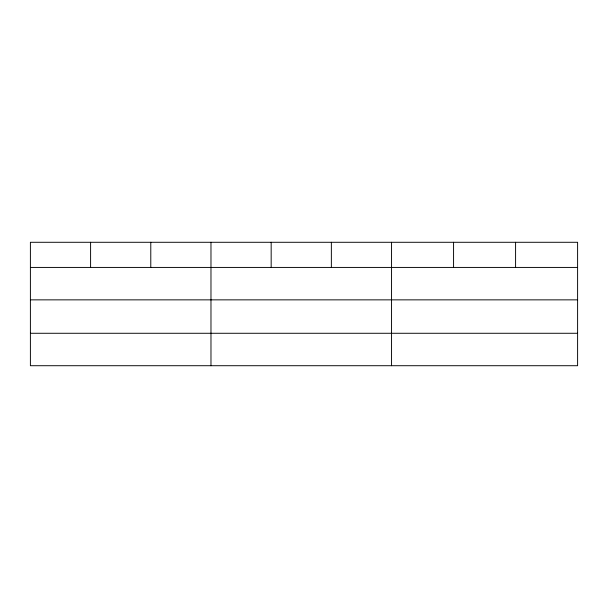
<?xml version="1.0" encoding="UTF-8"?>
<svg xmlns="http://www.w3.org/2000/svg" width="608" height="608" viewBox="0 0 608 608"><rect width="100%" height="100%" fill="white"/><g stroke="black" fill="none" stroke-linecap="round" stroke-linejoin="round"><path stroke-width="0.91" d="M577.6 299.858L577.6 242.288L30.4 242.288L30.4 365.712L577.6 365.712L577.6 299.858L30.4 299.858M30.4 267.429L577.6 267.429M30.4 333.275L577.6 333.275M515.584 242.288L515.584 267.429M453.568 242.288L453.568 267.429M391.552 242.288L391.552 365.712M331.36 242.288L331.36 267.429M271.168 242.288L271.168 267.429M210.976 242.288L210.976 365.712M150.784 242.288L150.784 267.429M90.592 242.288L90.592 267.429"/></g></svg>
